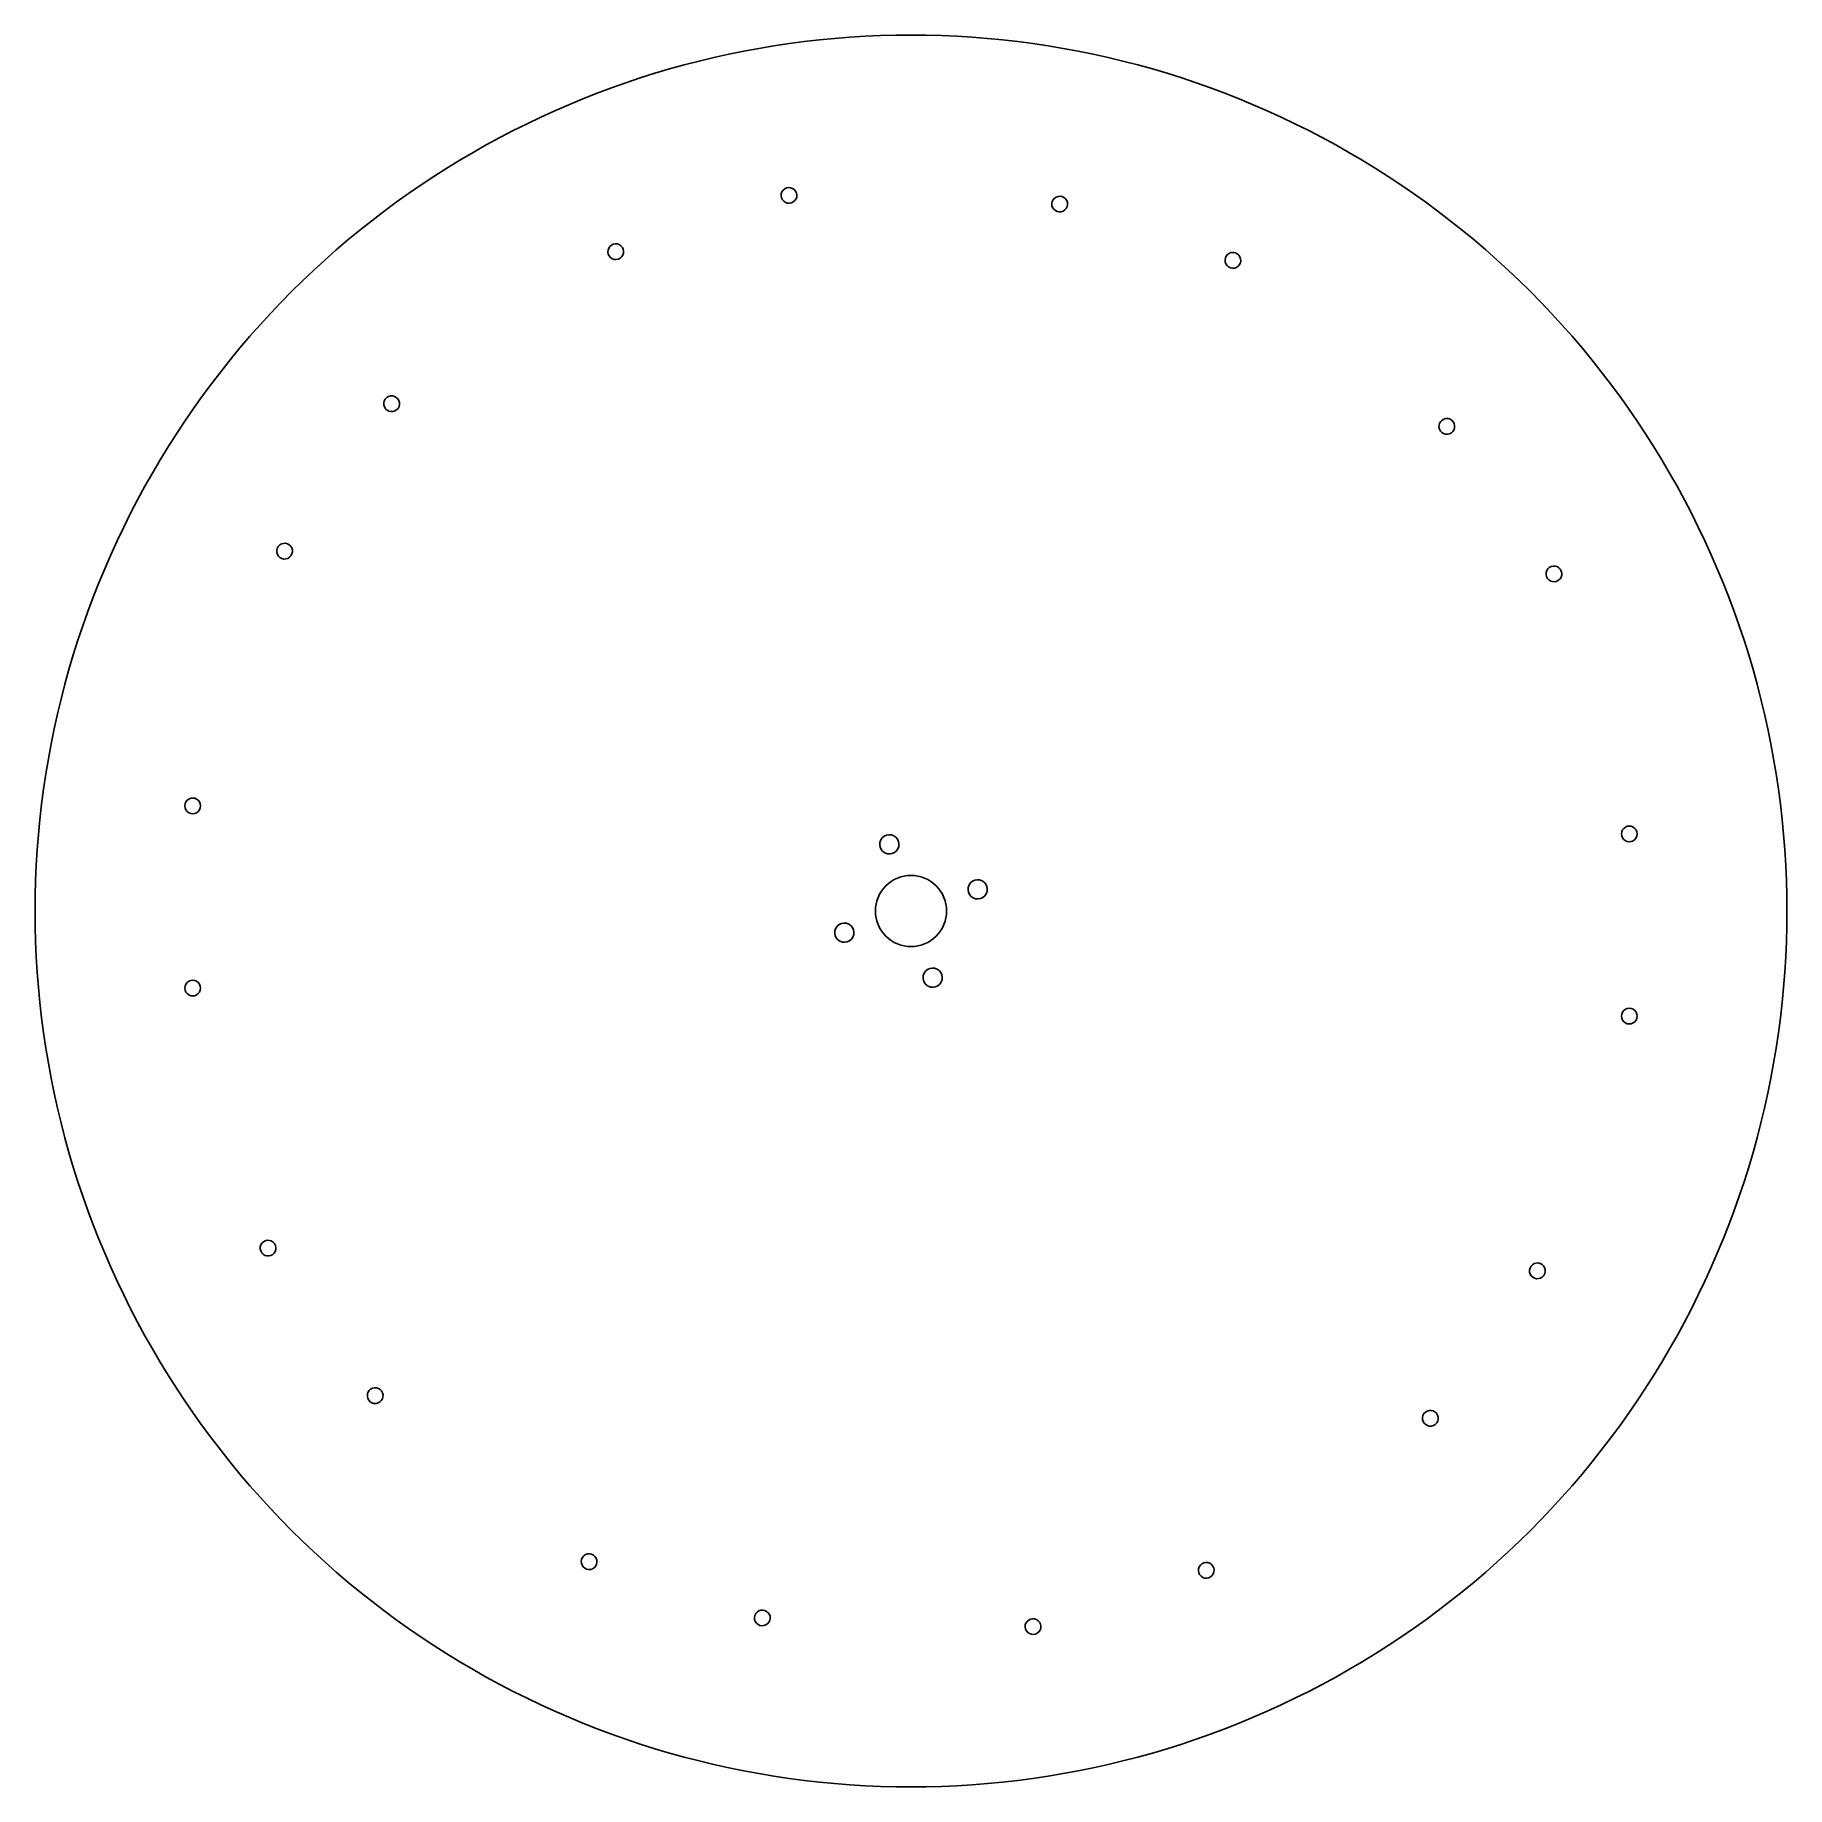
# Model space of a CAD drawing. Header units: metres. Extents: x -250 to 250, y -250 to 250.
import ezdxf

# ---------------------------------------------------------------- set-up
doc = ezdxf.new("R2010")
doc.units = ezdxf.units.M

msp = doc.modelspace()

# ---------------------------------------------------------------- linework, layer by layer
for p, q in [((0, 250), (-4.3631, 249.962)), ((4.3631, 249.962), (0, 250)), ((-47.7022, 245.407), (-51.9779, 244.537)), ((-43.412, 246.202), (-47.7022, 245.407)), ((-39.1086, 246.922), (-43.412, 246.202)), ((-34.7933, 247.567), (-39.1086, 246.922)), ((-30.4673, 248.137), (-34.7933, 247.567)), ((-26.1321, 248.63), (-30.4673, 248.137)), ((-21.7889, 249.049), (-26.1321, 248.63)), ((-17.4391, 249.391), (-21.7889, 249.049)), ((-13.084, 249.657), (-17.4391, 249.391)), ((-8.72487, 249.848), (-13.084, 249.657)), ((-4.3631, 249.962), (-8.72487, 249.848)), ((8.72487, 249.848), (4.3631, 249.962)), ((13.084, 249.657), (8.72487, 249.848)), ((17.4391, 249.391), (13.084, 249.657)), ((21.7889, 249.049), (17.4391, 249.391)), ((26.1321, 248.63), (21.7889, 249.049)), ((30.4673, 248.137), (26.1321, 248.63)), ((34.7933, 247.567), (30.4673, 248.137)), ((39.1086, 246.922), (34.7933, 247.567)), ((43.412, 246.202), (39.1086, 246.922)), ((47.7022, 245.407), (43.412, 246.202)), ((51.9779, 244.537), (47.7022, 245.407)), ((-68.9093, 240.315), (-73.0929, 239.076)), ((-64.7048, 241.481), (-68.9093, 240.315)), ((-60.4805, 242.574), (-64.7048, 241.481)), ((-56.2378, 243.593), (-60.4805, 242.574)), ((-51.9779, 244.537), (-56.2378, 243.593)), ((56.2378, 243.593), (51.9779, 244.537)), ((60.4805, 242.574), (56.2378, 243.593)), ((64.7048, 241.481), (60.4805, 242.574)), ((68.9093, 240.315), (64.7048, 241.481)), ((73.0929, 239.076), (68.9093, 240.315)), ((-81.392, 236.38), (-85.505, 234.923)), ((-77.2542, 237.764), (-81.392, 236.38)), ((-73.0929, 239.076), (-77.2542, 237.764)), ((77.2542, 237.764), (73.0929, 239.076)), ((81.392, 236.38), (77.2542, 237.764)), ((85.505, 234.923), (81.392, 236.38)), ((-97.6828, 230.126), (-101.684, 228.386)), ((-93.6516, 231.796), (-97.6828, 230.126)), ((-89.592, 233.395), (-93.6516, 231.796)), ((-85.505, 234.923), (-89.592, 233.395)), ((89.592, 233.395), (85.505, 234.923)), ((93.6516, 231.796), (89.592, 233.395)), ((97.6828, 230.126), (93.6516, 231.796)), ((101.684, 228.386), (97.6828, 230.126)), ((-105.655, 226.577), (-109.593, 224.699)), ((-101.684, 228.386), (-105.655, 226.577)), ((105.655, 226.577), (101.684, 228.386)), ((109.593, 224.699), (105.655, 226.577)), ((-117.368, 220.737), (-121.202, 218.655)), ((-113.498, 222.752), (-117.368, 220.737)), ((-109.593, 224.699), (-113.498, 222.752)), ((113.498, 222.752), (109.593, 224.699)), ((117.368, 220.737), (113.498, 222.752)), ((121.202, 218.655), (117.368, 220.737)), ((-125, 216.506), (-128.76, 214.292)), ((-121.202, 218.655), (-125, 216.506)), ((125, 216.506), (121.202, 218.655)), ((128.76, 214.292), (125, 216.506)), ((-132.48, 212.012), (-136.16, 209.668)), ((-128.76, 214.292), (-132.48, 212.012)), ((132.48, 212.012), (128.76, 214.292)), ((136.16, 209.668), (132.48, 212.012)), ((-139.798, 207.259), (-143.394, 204.788)), ((-136.16, 209.668), (-139.798, 207.259)), ((-37.0176, 204.705), (-36.8215, 205.259)), ((-36.8215, 205.259), (-36.4889, 205.743)), ((-36.4889, 205.743), (-36.0422, 206.124)), ((-36.0422, 206.124), (-35.5121, 206.377)), ((-35.5121, 206.377), (-34.9345, 206.484)), ((-34.9345, 206.484), (-34.349, 206.438)), ((-34.349, 206.438), (-33.7953, 206.242)), ((-33.7953, 206.242), (-33.3112, 205.909)), ((-33.3112, 205.909), (-32.9298, 205.463)), ((-32.9298, 205.463), (-32.6769, 204.932)), ((139.798, 207.259), (136.16, 209.668)), ((143.394, 204.788), (139.798, 207.259)), ((-146.946, 202.254), (-150.454, 199.659)), ((-143.394, 204.788), (-146.946, 202.254)), ((-37.0637, 204.119), (-37.0176, 204.705)), ((-36.9567, 203.542), (-37.0637, 204.119)), ((-36.7038, 203.012), (-36.9567, 203.542)), ((-36.3223, 202.565), (-36.7038, 203.012)), ((-35.8383, 202.232), (-36.3223, 202.565)), ((-35.2846, 202.036), (-35.8383, 202.232)), ((-34.699, 201.99), (-35.2846, 202.036)), ((-34.1215, 202.097), (-34.699, 201.99)), ((-33.5913, 202.35), (-34.1215, 202.097)), ((-33.1447, 202.732), (-33.5913, 202.35)), ((-32.812, 203.216), (-33.1447, 202.732)), ((-32.616, 203.769), (-32.812, 203.216)), ((-32.6769, 204.932), (-32.5699, 204.355)), ((-32.5699, 204.355), (-32.616, 203.769)), ((40.1783, 201.883), (40.2854, 202.46)), ((40.2244, 201.297), (40.1783, 201.883)), ((40.4205, 200.743), (40.2244, 201.297)), ((40.2854, 202.46), (40.5382, 202.99)), ((40.7532, 200.259), (40.4205, 200.743)), ((40.5382, 202.99), (40.9197, 203.437)), ((41.1998, 199.878), (40.7532, 200.259)), ((40.9197, 203.437), (41.4037, 203.77)), ((41.4037, 203.77), (41.9574, 203.966)), ((41.9574, 203.966), (42.543, 204.012)), ((42.543, 204.012), (43.1205, 203.905)), ((43.1205, 203.905), (43.6507, 203.652)), ((43.9308, 200.093), (43.4467, 199.76)), ((43.6507, 203.652), (44.0973, 203.27)), ((44.3122, 200.54), (43.9308, 200.093)), ((44.0973, 203.27), (44.43, 202.786)), ((44.5651, 201.07), (44.3122, 200.54)), ((44.43, 202.786), (44.6261, 202.233)), ((44.6721, 201.647), (44.5651, 201.07)), ((44.6261, 202.233), (44.6721, 201.647)), ((146.946, 202.254), (143.394, 204.788)), ((150.454, 199.659), (146.946, 202.254)), ((-153.915, 197.003), (-157.33, 194.286)), ((-150.454, 199.659), (-153.915, 197.003)), ((41.7299, 199.625), (41.1998, 199.878)), ((42.3075, 199.518), (41.7299, 199.625)), ((42.893, 199.564), (42.3075, 199.518)), ((43.4467, 199.76), (42.893, 199.564)), ((153.915, 197.003), (150.454, 199.659)), ((157.33, 194.286), (153.915, 197.003)), ((-160.697, 191.511), (-164.015, 188.677)), ((-157.33, 194.286), (-160.697, 191.511)), ((-85.9438, 189.674), (-85.4972, 190.055)), ((-85.4972, 190.055), (-84.967, 190.308)), ((-84.967, 190.308), (-84.3895, 190.415)), ((-84.3895, 190.415), (-83.8039, 190.369)), ((-83.8039, 190.369), (-83.2502, 190.173)), ((-83.2502, 190.173), (-82.7662, 189.84)), ((160.697, 191.511), (157.33, 194.286)), ((164.015, 188.677), (160.697, 191.511)), ((-167.283, 185.786), (-170.5, 182.838)), ((-164.015, 188.677), (-167.283, 185.786)), ((-86.5186, 188.05), (-86.4725, 188.636)), ((-86.4116, 187.473), (-86.5186, 188.05)), ((-86.4725, 188.636), (-86.2765, 189.19)), ((-86.1587, 186.943), (-86.4116, 187.473)), ((-86.2765, 189.19), (-85.9438, 189.674)), ((-85.7773, 186.496), (-86.1587, 186.943)), ((-85.2932, 186.163), (-85.7773, 186.496)), ((-84.7395, 185.967), (-85.2932, 186.163)), ((-84.154, 185.921), (-84.7395, 185.967)), ((-83.5764, 186.028), (-84.154, 185.921)), ((-83.0463, 186.281), (-83.5764, 186.028)), ((-82.5996, 186.663), (-83.0463, 186.281)), ((-82.7662, 189.84), (-82.3847, 189.394)), ((-82.267, 187.147), (-82.5996, 186.663)), ((-82.3847, 189.394), (-82.1318, 188.863)), ((-82.0709, 187.7), (-82.267, 187.147)), ((-82.1318, 188.863), (-82.0248, 188.286)), ((-82.0248, 188.286), (-82.0709, 187.7)), ((89.6333, 185.814), (89.7403, 186.391)), ((89.6793, 185.228), (89.6333, 185.814)), ((89.8754, 184.675), (89.6793, 185.228)), ((89.7403, 186.391), (89.9932, 186.922)), ((89.9932, 186.922), (90.3746, 187.368)), ((90.3746, 187.368), (90.8587, 187.701)), ((90.8587, 187.701), (91.4124, 187.897)), ((91.4124, 187.897), (91.9979, 187.943)), ((91.9979, 187.943), (92.5755, 187.836)), ((92.5755, 187.836), (93.1056, 187.583)), ((93.1056, 187.583), (93.5522, 187.202)), ((93.5522, 187.202), (93.8849, 186.718)), ((94.0201, 185.001), (93.7672, 184.471)), ((93.8849, 186.718), (94.081, 186.164)), ((94.1271, 185.578), (94.0201, 185.001)), ((94.081, 186.164), (94.1271, 185.578)), ((167.283, 185.786), (164.015, 188.677)), ((170.5, 182.838), (167.283, 185.786)), ((-170.5, 182.838), (-173.665, 179.835)), ((90.2081, 184.191), (89.8754, 184.675)), ((90.6547, 183.809), (90.2081, 184.191)), ((91.1849, 183.556), (90.6547, 183.809)), ((91.7624, 183.449), (91.1849, 183.556)), ((92.348, 183.495), (91.7624, 183.449)), ((92.9017, 183.691), (92.348, 183.495)), ((93.3857, 184.024), (92.9017, 183.691)), ((93.7672, 184.471), (93.3857, 184.024)), ((173.665, 179.835), (170.5, 182.838)), ((-176.777, 176.777), (-179.835, 173.665)), ((-173.665, 179.835), (-176.777, 176.777)), ((176.777, 176.777), (173.665, 179.835)), ((179.835, 173.665), (176.777, 176.777)), ((-182.838, 170.5), (-185.786, 167.283)), ((-179.835, 173.665), (-182.838, 170.5)), ((182.838, 170.5), (179.835, 173.665)), ((185.786, 167.283), (182.838, 170.5)), ((-185.786, 167.283), (-188.677, 164.015)), ((188.677, 164.015), (185.786, 167.283)), ((-191.511, 160.697), (-194.286, 157.33)), ((-188.677, 164.015), (-191.511, 160.697)), ((191.511, 160.697), (188.677, 164.015)), ((194.286, 157.33), (191.511, 160.697)), ((-194.286, 157.33), (-197.003, 153.915)), ((197.003, 153.915), (194.286, 157.33)), ((-199.659, 150.454), (-202.254, 146.946)), ((-197.003, 153.915), (-199.659, 150.454)), ((199.659, 150.454), (197.003, 153.915)), ((202.254, 146.946), (199.659, 150.454)), ((-202.254, 146.946), (-204.788, 143.394)), ((-150.453, 145.002), (-150.315, 145.573)), ((-150.437, 144.415), (-150.453, 145.002)), ((-150.315, 145.573), (-150.035, 146.089)), ((-150.035, 146.089), (-149.631, 146.515)), ((-149.631, 146.515), (-149.13, 146.822)), ((-149.13, 146.822), (-148.567, 146.989)), ((-148.567, 146.989), (-147.98, 147.004)), ((-147.98, 147.004), (-147.409, 146.867)), ((-147.409, 146.867), (-146.892, 146.587)), ((-146.892, 146.587), (-146.466, 146.182)), ((-146.466, 146.182), (-146.159, 145.682)), ((-146.159, 145.682), (-145.993, 145.118)), ((-145.993, 145.118), (-145.977, 144.531)), ((204.788, 143.394), (202.254, 146.946)), ((-204.788, 143.394), (-207.259, 139.798)), ((-150.27, 143.851), (-150.437, 144.415)), ((-149.964, 143.351), (-150.27, 143.851)), ((-149.537, 142.946), (-149.964, 143.351)), ((-149.021, 142.666), (-149.537, 142.946)), ((-148.45, 142.529), (-149.021, 142.666)), ((-147.863, 142.544), (-148.45, 142.529)), ((-147.3, 142.711), (-147.863, 142.544)), ((-146.799, 143.018), (-147.3, 142.711)), ((-146.395, 143.444), (-146.799, 143.018)), ((-146.114, 143.96), (-146.395, 143.444)), ((-145.977, 144.531), (-146.114, 143.96)), ((151.169, 139.71), (151.595, 140.115)), ((151.595, 140.115), (152.111, 140.395)), ((152.111, 140.395), (152.682, 140.532)), ((152.682, 140.532), (153.269, 140.517)), ((153.269, 140.517), (153.832, 140.35)), ((153.832, 140.35), (154.333, 140.043)), ((154.333, 140.043), (154.737, 139.617)), ((207.259, 139.798), (204.788, 143.394)), ((-209.668, 136.16), (-212.012, 132.48)), ((-207.259, 139.798), (-209.668, 136.16)), ((150.68, 138.059), (150.695, 138.646)), ((150.817, 137.488), (150.68, 138.059)), ((150.695, 138.646), (150.862, 139.21)), ((151.097, 136.972), (150.817, 137.488)), ((150.862, 139.21), (151.169, 139.71)), ((151.501, 136.546), (151.097, 136.972)), ((152.002, 136.239), (151.501, 136.546)), ((152.565, 136.072), (152.002, 136.239)), ((153.152, 136.057), (152.565, 136.072)), ((153.724, 136.194), (153.152, 136.057)), ((154.24, 136.474), (153.724, 136.194)), ((154.666, 136.878), (154.24, 136.474)), ((154.973, 137.379), (154.666, 136.878)), ((154.737, 139.617), (155.018, 139.101)), ((155.139, 137.942), (154.973, 137.379)), ((155.018, 139.101), (155.155, 138.53)), ((155.155, 138.53), (155.139, 137.942)), ((209.668, 136.16), (207.259, 139.798)), ((212.012, 132.48), (209.668, 136.16)), ((-212.012, 132.48), (-214.292, 128.76)), ((214.292, 128.76), (212.012, 132.48)), ((-216.506, 125), (-218.655, 121.202)), ((-214.292, 128.76), (-216.506, 125)), ((216.506, 125), (214.292, 128.76)), ((218.655, 121.202), (216.506, 125)), ((-218.655, 121.202), (-220.737, 117.368)), ((220.737, 117.368), (218.655, 121.202)), ((-220.737, 117.368), (-222.752, 113.498)), ((222.752, 113.498), (220.737, 117.368)), ((-222.752, 113.498), (-224.699, 109.593)), ((224.699, 109.593), (222.752, 113.498)), ((-226.577, 105.655), (-228.386, 101.684)), ((-224.699, 109.593), (-226.577, 105.655)), ((226.577, 105.655), (224.699, 109.593)), ((228.386, 101.684), (226.577, 105.655)), ((-228.386, 101.684), (-230.126, 97.6828)), ((-181.017, 102.933), (-180.88, 103.504)), ((-181.002, 102.346), (-181.017, 102.933)), ((-180.835, 101.782), (-181.002, 102.346)), ((-180.88, 103.504), (-180.6, 104.02)), ((-180.528, 101.282), (-180.835, 101.782)), ((-180.6, 104.02), (-180.196, 104.446)), ((-180.102, 100.877), (-180.528, 101.282)), ((-180.196, 104.446), (-179.695, 104.753)), ((-179.586, 100.597), (-180.102, 100.877)), ((-179.695, 104.753), (-179.132, 104.92)), ((-179.015, 100.46), (-179.586, 100.597)), ((-179.132, 104.92), (-178.545, 104.935)), ((-178.428, 100.475), (-179.015, 100.46)), ((-178.545, 104.935), (-177.973, 104.798)), ((-177.865, 100.642), (-178.428, 100.475)), ((-177.973, 104.798), (-177.457, 104.518)), ((-177.364, 100.949), (-177.865, 100.642)), ((-177.457, 104.518), (-177.031, 104.114)), ((-176.959, 101.375), (-177.364, 100.949)), ((-177.031, 104.114), (-176.724, 103.613)), ((-176.679, 101.891), (-176.959, 101.375)), ((-176.724, 103.613), (-176.557, 103.05)), ((-176.542, 102.462), (-176.679, 101.891)), ((-176.557, 103.05), (-176.542, 102.462)), ((230.126, 97.6828), (228.386, 101.684)), ((-230.126, 97.6828), (-231.796, 93.6516)), ((181.244, 95.9903), (181.26, 96.5774)), ((181.381, 95.4191), (181.244, 95.9903)), ((181.26, 96.5774), (181.427, 97.1406)), ((181.662, 94.9029), (181.381, 95.4191)), ((181.427, 97.1406), (181.733, 97.6414)), ((181.733, 97.6414), (182.16, 98.0457)), ((182.16, 98.0457), (182.676, 98.326)), ((182.676, 98.326), (183.247, 98.4631)), ((183.247, 98.4631), (183.834, 98.4478)), ((183.834, 98.4478), (184.397, 98.2809)), ((184.397, 98.2809), (184.898, 97.974)), ((184.898, 97.974), (185.302, 97.548)), ((185.538, 95.3103), (185.231, 94.8095)), ((185.302, 97.548), (185.583, 97.0318)), ((185.704, 95.8735), (185.538, 95.3103)), ((185.583, 97.0318), (185.72, 96.4606)), ((185.72, 96.4606), (185.704, 95.8735)), ((231.796, 93.6516), (230.126, 97.6828)), ((-231.796, 93.6516), (-233.395, 89.592)), ((182.066, 94.4769), (181.662, 94.9029)), ((182.567, 94.17), (182.066, 94.4769)), ((183.13, 94.0032), (182.567, 94.17)), ((183.717, 93.9878), (183.13, 94.0032)), ((184.288, 94.1249), (183.717, 93.9878)), ((184.805, 94.4052), (184.288, 94.1249)), ((185.231, 94.8095), (184.805, 94.4052)), ((233.395, 89.592), (231.796, 93.6516)), ((-234.923, 85.505), (-236.38, 81.392)), ((-233.395, 89.592), (-234.923, 85.505)), ((234.923, 85.505), (233.395, 89.592)), ((236.38, 81.392), (234.923, 85.505)), ((-236.38, 81.392), (-237.764, 77.2542)), ((237.764, 77.2542), (236.38, 81.392)), ((-237.764, 77.2542), (-239.076, 73.0929)), ((239.076, 73.0929), (237.764, 77.2542)), ((-239.076, 73.0929), (-240.315, 68.9093)), ((240.315, 68.9093), (239.076, 73.0929)), ((-240.315, 68.9093), (-241.481, 64.7048)), ((241.481, 64.7048), (240.315, 68.9093)), ((-242.574, 60.4805), (-243.593, 56.2378)), ((-241.481, 64.7048), (-242.574, 60.4805)), ((242.574, 60.4805), (241.481, 64.7048)), ((243.593, 56.2378), (242.574, 60.4805)), ((-243.593, 56.2378), (-244.537, 51.9779)), ((244.537, 51.9779), (243.593, 56.2378)), ((-244.537, 51.9779), (-245.407, 47.7022)), ((245.407, 47.7022), (244.537, 51.9779)), ((-245.407, 47.7022), (-246.202, 43.412)), ((246.202, 43.412), (245.407, 47.7022)), ((-246.202, 43.412), (-246.922, 39.1086)), ((246.922, 39.1086), (246.202, 43.412)), ((-246.922, 39.1086), (-247.567, 34.7933)), ((247.567, 34.7933), (246.922, 39.1086)), ((-248.137, 30.4673), (-248.63, 26.1321)), ((-247.567, 34.7933), (-248.137, 30.4673)), ((-207.25, 30), (-207.173, 30.5823)), ((-207.173, 29.4176), (-207.25, 30)), ((-207.173, 30.5823), (-206.949, 31.125)), ((-206.949, 31.125), (-206.591, 31.591)), ((-206.591, 31.591), (-206.125, 31.9485)), ((-206.125, 31.9485), (-205.582, 32.1733)), ((-205.582, 32.1733), (-205, 32.25)), ((-205, 32.25), (-204.418, 32.1733)), ((-204.418, 32.1733), (-203.875, 31.9485)), ((-203.875, 31.9485), (-203.409, 31.591)), ((-203.409, 31.591), (-203.051, 31.125)), ((-203.051, 31.125), (-202.827, 30.5823)), ((-202.827, 30.5823), (-202.75, 30)), ((-202.75, 30), (-202.827, 29.4176)), ((248.137, 30.4673), (247.567, 34.7933)), ((248.63, 26.1321), (248.137, 30.4673)), ((-248.63, 26.1321), (-249.049, 21.7889)), ((-206.949, 28.875), (-207.173, 29.4176)), ((-206.591, 28.409), (-206.949, 28.875)), ((-206.125, 28.0514), (-206.591, 28.409)), ((-205.582, 27.8267), (-206.125, 28.0514)), ((-205, 27.75), (-205.582, 27.8267)), ((-204.418, 27.8267), (-205, 27.75)), ((-203.875, 28.0514), (-204.418, 27.8267)), ((-203.409, 28.409), (-203.875, 28.0514)), ((-203.051, 28.875), (-203.409, 28.409)), ((-202.827, 29.4176), (-203.051, 28.875)), ((249.049, 21.7889), (248.63, 26.1321)), ((-249.049, 21.7889), (-249.391, 17.4391)), ((-8.87024, 19.5929), (-8.6306, 20.2696)), ((-8.6306, 20.2696), (-8.22398, 20.8612)), ((-8.22398, 20.8612), (-7.67809, 21.3275)), ((-7.67809, 21.3275), (-7.03014, 21.6365)), ((-7.03014, 21.6365), (-6.32425, 21.7673)), ((-6.32425, 21.7673), (-5.60858, 21.711)), ((-5.60858, 21.711), (-4.93185, 21.4714)), ((-4.93185, 21.4714), (-4.34023, 21.0648)), ((-4.34023, 21.0648), (-3.87399, 20.5189)), ((-3.87399, 20.5189), (-3.56493, 19.8709)), ((202.75, 22), (202.827, 22.5823)), ((202.827, 21.4176), (202.75, 22)), ((202.827, 22.5823), (203.051, 23.125)), ((203.051, 20.875), (202.827, 21.4176)), ((203.051, 23.125), (203.409, 23.591)), ((203.409, 20.409), (203.051, 20.875)), ((203.409, 23.591), (203.875, 23.9485)), ((203.875, 20.0514), (203.409, 20.409)), ((203.875, 23.9485), (204.418, 24.1733)), ((204.418, 19.8267), (203.875, 20.0514)), ((204.418, 24.1733), (205, 24.25)), ((205, 24.25), (205.582, 24.1733)), ((205.582, 24.1733), (206.125, 23.9485)), ((206.125, 20.0514), (205.582, 19.8267)), ((206.125, 23.9485), (206.591, 23.591)), ((206.591, 20.409), (206.125, 20.0514)), ((206.591, 23.591), (206.949, 23.125)), ((206.949, 20.875), (206.591, 20.409)), ((206.949, 23.125), (207.173, 22.5823)), ((207.173, 21.4176), (206.949, 20.875)), ((207.173, 22.5823), (207.25, 22)), ((207.25, 22), (207.173, 21.4176)), ((249.391, 17.4391), (249.049, 21.7889)), ((-249.391, 17.4391), (-249.657, 13.084)), ((-8.92656, 18.8772), (-8.87024, 19.5929)), ((-8.79573, 18.1713), (-8.92656, 18.8772)), ((-8.48668, 17.5234), (-8.79573, 18.1713)), ((-8.02045, 16.9775), (-8.48668, 17.5234)), ((-7.4288, 16.5709), (-8.02045, 16.9775)), ((-6.75209, 16.3312), (-7.4288, 16.5709)), ((-6.03641, 16.2749), (-6.75209, 16.3312)), ((-5.33054, 16.4057), (-6.03641, 16.2749)), ((-4.68257, 16.7148), (-5.33054, 16.4057)), ((-4.13669, 17.181), (-4.68257, 16.7148)), ((-3.73006, 17.7726), (-4.13669, 17.181)), ((-3.49043, 18.4494), (-3.73006, 17.7726)), ((-3.56493, 19.8709), (-3.4341, 19.165)), ((-3.4341, 19.165), (-3.49043, 18.4494)), ((205, 19.75), (204.418, 19.8267)), ((205.582, 19.8267), (205, 19.75)), ((249.657, 13.084), (249.391, 17.4391)), ((-249.657, 13.084), (-249.848, 8.72487)), ((-1.98016, 9.95496), (-0.99487, 10.1011)), ((-0.99487, 10.1011), (0, 10.15)), ((0, 10.15), (0.99487, 10.1011)), ((0.99487, 10.1011), (1.98016, 9.95496)), ((249.848, 8.72487), (249.657, 13.084)), ((-249.848, 8.72487), (-249.962, 4.3631)), ((-8.95149, 4.78467), (-8.43941, 5.63902)), ((-8.43941, 5.63902), (-7.84605, 6.43909)), ((-7.84605, 6.43909), (-7.17712, 7.17712)), ((-7.17712, 7.17712), (-6.43909, 7.84605)), ((-6.43909, 7.84605), (-5.63902, 8.43941)), ((-5.63902, 8.43941), (-4.78467, 8.95149)), ((-4.78467, 8.95149), (-3.88423, 9.37737)), ((-3.88423, 9.37737), (-2.94638, 9.71294)), ((-2.94638, 9.71294), (-1.98016, 9.95496)), ((1.98016, 9.95496), (2.94638, 9.71294)), ((2.94638, 9.71294), (3.88423, 9.37737)), ((3.88423, 9.37737), (4.78467, 8.95149)), ((4.78467, 8.95149), (5.63902, 8.43941)), ((5.63902, 8.43941), (6.43909, 7.84605)), ((6.43909, 7.84605), (7.17712, 7.17712)), ((7.17712, 7.17712), (7.84605, 6.43909)), ((7.84605, 6.43909), (8.43941, 5.63902)), ((8.43941, 5.63902), (8.95149, 4.78467)), ((16.2749, 6.03641), (16.3312, 6.75209)), ((16.4057, 5.33054), (16.2749, 6.03641)), ((16.3312, 6.75209), (16.5709, 7.4288)), ((16.7148, 4.68257), (16.4057, 5.33054)), ((16.5709, 7.4288), (16.9775, 8.02045)), ((16.9775, 8.02045), (17.5234, 8.48668)), ((17.5234, 8.48668), (18.1713, 8.79573)), ((18.1713, 8.79573), (18.8772, 8.92656)), ((18.8772, 8.92656), (19.5929, 8.87024)), ((19.5929, 8.87024), (20.2696, 8.6306)), ((20.2696, 8.6306), (20.8612, 8.22398)), ((20.8612, 8.22398), (21.3275, 7.67809)), ((21.3275, 7.67809), (21.6365, 7.03014)), ((21.711, 5.60858), (21.4714, 4.93185)), ((21.6365, 7.03014), (21.7673, 6.32425)), ((21.7673, 6.32425), (21.711, 5.60858)), ((249.962, 4.3631), (249.848, 8.72487)), ((-249.962, 4.3631), (-250, 0)), ((-250, 0), (-249.962, -4.3631)), ((-10.15, 0), (-10.1011, 0.99487)), ((-10.1011, -0.99487), (-10.15, 0)), ((-10.1011, 0.99487), (-9.95496, 1.98016)), ((-9.95496, 1.98016), (-9.71294, 2.94638)), ((-9.71294, 2.94638), (-9.37737, 3.88423)), ((-9.37737, 3.88423), (-8.95149, 4.78467)), ((8.95149, 4.78467), (9.37737, 3.88423)), ((9.37737, 3.88423), (9.71294, 2.94638)), ((9.71294, 2.94638), (9.95496, 1.98016)), ((9.95496, 1.98016), (10.1011, 0.99487)), ((10.1011, 0.99487), (10.15, 0)), ((10.15, 0), (10.1011, -0.99487)), ((17.181, 4.13669), (16.7148, 4.68257)), ((17.7726, 3.73006), (17.181, 4.13669)), ((18.4494, 3.49043), (17.7726, 3.73006)), ((19.165, 3.4341), (18.4494, 3.49043)), ((19.8709, 3.56493), (19.165, 3.4341)), ((20.5189, 3.87399), (19.8709, 3.56493)), ((21.0648, 4.34023), (20.5189, 3.87399)), ((21.4714, 4.93185), (21.0648, 4.34023)), ((250, 0), (249.962, 4.3631)), ((249.962, -4.3631), (250, 0)), ((-249.962, -4.3631), (-249.848, -8.72487)), ((-21.711, -5.60858), (-21.4714, -4.93185)), ((-21.4714, -4.93185), (-21.0648, -4.34023)), ((-21.0648, -4.34023), (-20.5189, -3.87399)), ((-20.5189, -3.87399), (-19.8709, -3.56493)), ((-19.8709, -3.56493), (-19.165, -3.4341)), ((-19.165, -3.4341), (-18.4494, -3.49043)), ((-18.4494, -3.49043), (-17.7726, -3.73006)), ((-17.7726, -3.73006), (-17.181, -4.13669)), ((-17.181, -4.13669), (-16.7148, -4.68257)), ((-16.7148, -4.68257), (-16.4057, -5.33054)), ((-9.95496, -1.98016), (-10.1011, -0.99487)), ((-9.71294, -2.94638), (-9.95496, -1.98016)), ((-9.37737, -3.88423), (-9.71294, -2.94638)), ((-8.95149, -4.78467), (-9.37737, -3.88423)), ((-8.43941, -5.63902), (-8.95149, -4.78467)), ((8.95149, -4.78467), (8.43941, -5.63902)), ((9.37737, -3.88423), (8.95149, -4.78467)), ((9.71294, -2.94638), (9.37737, -3.88423)), ((9.95496, -1.98016), (9.71294, -2.94638)), ((10.1011, -0.99487), (9.95496, -1.98016)), ((249.848, -8.72487), (249.962, -4.3631)), ((-249.848, -8.72487), (-249.657, -13.084)), ((-21.7673, -6.32425), (-21.711, -5.60858)), ((-21.6365, -7.03014), (-21.7673, -6.32425)), ((-21.3275, -7.67809), (-21.6365, -7.03014)), ((-20.8612, -8.22398), (-21.3275, -7.67809)), ((-20.2696, -8.6306), (-20.8612, -8.22398)), ((-19.5929, -8.87024), (-20.2696, -8.6306)), ((-18.8772, -8.92656), (-19.5929, -8.87024)), ((-18.1713, -8.79573), (-18.8772, -8.92656)), ((-17.5234, -8.48668), (-18.1713, -8.79573)), ((-16.9775, -8.02045), (-17.5234, -8.48668)), ((-16.5709, -7.4288), (-16.9775, -8.02045)), ((-16.3312, -6.75209), (-16.5709, -7.4288)), ((-16.4057, -5.33054), (-16.2749, -6.03641)), ((-16.2749, -6.03641), (-16.3312, -6.75209)), ((-7.84605, -6.43909), (-8.43941, -5.63902)), ((-7.17712, -7.17712), (-7.84605, -6.43909)), ((-6.43909, -7.84605), (-7.17712, -7.17712)), ((-5.63902, -8.43941), (-6.43909, -7.84605)), ((-4.78467, -8.95149), (-5.63902, -8.43941)), ((-3.88423, -9.37737), (-4.78467, -8.95149)), ((-2.94638, -9.71294), (-3.88423, -9.37737)), ((-1.98016, -9.95496), (-2.94638, -9.71294)), ((-0.99487, -10.1011), (-1.98016, -9.95496)), ((1.98016, -9.95496), (0.99487, -10.1011)), ((2.94638, -9.71294), (1.98016, -9.95496)), ((3.88423, -9.37737), (2.94638, -9.71294)), ((4.78467, -8.95149), (3.88423, -9.37737)), ((5.63902, -8.43941), (4.78467, -8.95149)), ((6.43909, -7.84605), (5.63902, -8.43941)), ((7.17712, -7.17712), (6.43909, -7.84605)), ((7.84605, -6.43909), (7.17712, -7.17712)), ((8.43941, -5.63902), (7.84605, -6.43909)), ((249.657, -13.084), (249.848, -8.72487)), ((-249.657, -13.084), (-249.391, -17.4391)), ((0, -10.15), (-0.99487, -10.1011)), ((0.99487, -10.1011), (0, -10.15)), ((249.391, -17.4391), (249.657, -13.084)), ((-249.391, -17.4391), (-249.049, -21.7889)), ((-206.125, -20.0514), (-205.582, -19.8267)), ((-205.582, -19.8267), (-205, -19.75)), ((-205, -19.75), (-204.418, -19.8267)), ((-204.418, -19.8267), (-203.875, -20.0514)), ((3.4341, -19.165), (3.49043, -18.4494)), ((3.56493, -19.8709), (3.4341, -19.165)), ((3.49043, -18.4494), (3.73006, -17.7726)), ((3.87399, -20.5189), (3.56493, -19.8709)), ((3.73006, -17.7726), (4.13669, -17.181)), ((4.13669, -17.181), (4.68257, -16.7148)), ((4.68257, -16.7148), (5.33054, -16.4057)), ((5.33054, -16.4057), (6.03641, -16.2749)), ((6.03641, -16.2749), (6.75209, -16.3312)), ((6.75209, -16.3312), (7.4288, -16.5709)), ((7.4288, -16.5709), (8.02045, -16.9775)), ((8.02045, -16.9775), (8.48668, -17.5234)), ((8.48668, -17.5234), (8.79573, -18.1713)), ((8.87024, -19.5929), (8.6306, -20.2696)), ((8.79573, -18.1713), (8.92656, -18.8772)), ((8.92656, -18.8772), (8.87024, -19.5929)), ((249.049, -21.7889), (249.391, -17.4391)), ((-249.049, -21.7889), (-248.63, -26.1321)), ((-207.25, -22), (-207.173, -21.4176)), ((-207.173, -22.5823), (-207.25, -22)), ((-207.173, -21.4176), (-206.949, -20.875)), ((-206.949, -23.125), (-207.173, -22.5823)), ((-206.949, -20.875), (-206.591, -20.409)), ((-206.591, -23.591), (-206.949, -23.125)), ((-206.591, -20.409), (-206.125, -20.0514)), ((-206.125, -23.9485), (-206.591, -23.591)), ((-205.582, -24.1733), (-206.125, -23.9485)), ((-205, -24.25), (-205.582, -24.1733)), ((-204.418, -24.1733), (-205, -24.25)), ((-203.875, -23.9485), (-204.418, -24.1733)), ((-203.875, -20.0514), (-203.409, -20.409)), ((-203.409, -23.591), (-203.875, -23.9485)), ((-203.409, -20.409), (-203.051, -20.875)), ((-203.051, -23.125), (-203.409, -23.591)), ((-203.051, -20.875), (-202.827, -21.4176)), ((-202.827, -22.5823), (-203.051, -23.125)), ((-202.827, -21.4176), (-202.75, -22)), ((-202.75, -22), (-202.827, -22.5823)), ((4.34023, -21.0648), (3.87399, -20.5189)), ((4.93185, -21.4714), (4.34023, -21.0648)), ((5.60858, -21.711), (4.93185, -21.4714)), ((6.32425, -21.7673), (5.60858, -21.711)), ((7.03014, -21.6365), (6.32425, -21.7673)), ((7.67809, -21.3275), (7.03014, -21.6365)), ((8.22398, -20.8612), (7.67809, -21.3275)), ((8.6306, -20.2696), (8.22398, -20.8612)), ((248.63, -26.1321), (249.049, -21.7889)), ((-248.63, -26.1321), (-248.137, -30.4673)), ((202.75, -30), (202.827, -29.4176)), ((202.827, -30.5823), (202.75, -30)), ((202.827, -29.4176), (203.051, -28.875)), ((203.051, -28.875), (203.409, -28.409)), ((203.409, -28.409), (203.875, -28.0514)), ((203.875, -28.0514), (204.418, -27.8267)), ((204.418, -27.8267), (205, -27.75)), ((205, -27.75), (205.582, -27.8267)), ((205.582, -27.8267), (206.125, -28.0514)), ((206.125, -28.0514), (206.591, -28.409)), ((206.591, -28.409), (206.949, -28.875)), ((206.949, -28.875), (207.173, -29.4176)), ((207.173, -29.4176), (207.25, -30)), ((207.25, -30), (207.173, -30.5823)), ((248.137, -30.4673), (248.63, -26.1321)), ((-248.137, -30.4673), (-247.567, -34.7933)), ((-247.567, -34.7933), (-246.922, -39.1086)), ((203.051, -31.125), (202.827, -30.5823)), ((203.409, -31.591), (203.051, -31.125)), ((203.875, -31.9485), (203.409, -31.591)), ((204.418, -32.1733), (203.875, -31.9485)), ((205, -32.25), (204.418, -32.1733)), ((205.582, -32.1733), (205, -32.25)), ((206.125, -31.9485), (205.582, -32.1733)), ((206.591, -31.591), (206.125, -31.9485)), ((206.949, -31.125), (206.591, -31.591)), ((207.173, -30.5823), (206.949, -31.125)), ((246.922, -39.1086), (247.567, -34.7933)), ((247.567, -34.7933), (248.137, -30.4673)), ((-246.922, -39.1086), (-246.202, -43.412)), ((246.202, -43.412), (246.922, -39.1086)), ((-246.202, -43.412), (-245.407, -47.7022)), ((245.407, -47.7022), (246.202, -43.412)), ((-245.407, -47.7022), (-244.537, -51.9779)), ((244.537, -51.9779), (245.407, -47.7022)), ((-244.537, -51.9779), (-243.593, -56.2378)), ((243.593, -56.2378), (244.537, -51.9779)), ((-243.593, -56.2378), (-242.574, -60.4805)), ((242.574, -60.4805), (243.593, -56.2378)), ((-242.574, -60.4805), (-241.481, -64.7048)), ((-241.481, -64.7048), (-240.315, -68.9093)), ((240.315, -68.9093), (241.481, -64.7048)), ((241.481, -64.7048), (242.574, -60.4805)), ((-240.315, -68.9093), (-239.076, -73.0929)), ((239.076, -73.0929), (240.315, -68.9093)), ((-239.076, -73.0929), (-237.764, -77.2542)), ((237.764, -77.2542), (239.076, -73.0929)), ((-237.764, -77.2542), (-236.38, -81.392)), ((236.38, -81.392), (237.764, -77.2542)), ((-236.38, -81.392), (-234.923, -85.505)), ((234.923, -85.505), (236.38, -81.392)), ((-234.923, -85.505), (-233.395, -89.592)), ((-233.395, -89.592), (-231.796, -93.6516)), ((231.796, -93.6516), (233.395, -89.592)), ((233.395, -89.592), (234.923, -85.505)), ((-231.796, -93.6516), (-230.126, -97.6828)), ((-185.538, -95.3103), (-185.231, -94.8095)), ((-185.231, -94.8095), (-184.805, -94.4052)), ((-184.805, -94.4052), (-184.288, -94.1249)), ((-184.288, -94.1249), (-183.717, -93.9878)), ((-183.717, -93.9878), (-183.13, -94.0032)), ((-183.13, -94.0032), (-182.567, -94.17)), ((-182.567, -94.17), (-182.066, -94.4769)), ((-182.066, -94.4769), (-181.662, -94.9029)), ((-181.662, -94.9029), (-181.381, -95.4191)), ((230.126, -97.6828), (231.796, -93.6516)), ((-230.126, -97.6828), (-228.386, -101.684)), ((-185.72, -96.4606), (-185.704, -95.8735)), ((-185.583, -97.0318), (-185.72, -96.4606)), ((-185.704, -95.8735), (-185.538, -95.3103)), ((-185.302, -97.548), (-185.583, -97.0318)), ((-184.898, -97.974), (-185.302, -97.548)), ((-184.397, -98.2809), (-184.898, -97.974)), ((-183.834, -98.4478), (-184.397, -98.2809)), ((-183.247, -98.4631), (-183.834, -98.4478)), ((-182.676, -98.326), (-183.247, -98.4631)), ((-182.16, -98.0457), (-182.676, -98.326)), ((-181.733, -97.6414), (-182.16, -98.0457)), ((-181.427, -97.1406), (-181.733, -97.6414)), ((-181.26, -96.5774), (-181.427, -97.1406)), ((-181.381, -95.4191), (-181.244, -95.9903)), ((-181.244, -95.9903), (-181.26, -96.5774)), ((228.386, -101.684), (230.126, -97.6828)), ((-228.386, -101.684), (-226.577, -105.655)), ((176.542, -102.462), (176.679, -101.891)), ((176.557, -103.05), (176.542, -102.462)), ((176.724, -103.613), (176.557, -103.05)), ((176.679, -101.891), (176.959, -101.375)), ((177.031, -104.114), (176.724, -103.613)), ((176.959, -101.375), (177.364, -100.949)), ((177.457, -104.518), (177.031, -104.114)), ((177.364, -100.949), (177.865, -100.642)), ((177.973, -104.798), (177.457, -104.518)), ((177.865, -100.642), (178.428, -100.475)), ((178.545, -104.935), (177.973, -104.798)), ((178.428, -100.475), (179.015, -100.46)), ((179.132, -104.92), (178.545, -104.935)), ((179.015, -100.46), (179.586, -100.597)), ((179.695, -104.753), (179.132, -104.92)), ((179.586, -100.597), (180.102, -100.877)), ((180.196, -104.446), (179.695, -104.753)), ((180.102, -100.877), (180.528, -101.282)), ((180.6, -104.02), (180.196, -104.446)), ((180.528, -101.282), (180.835, -101.782)), ((180.88, -103.504), (180.6, -104.02)), ((180.835, -101.782), (181.002, -102.346)), ((181.017, -102.933), (180.88, -103.504)), ((181.002, -102.346), (181.017, -102.933)), ((226.577, -105.655), (228.386, -101.684)), ((-226.577, -105.655), (-224.699, -109.593)), ((-224.699, -109.593), (-222.752, -113.498)), ((222.752, -113.498), (224.699, -109.593)), ((224.699, -109.593), (226.577, -105.655)), ((-222.752, -113.498), (-220.737, -117.368)), ((220.737, -117.368), (222.752, -113.498)), ((-220.737, -117.368), (-218.655, -121.202)), ((218.655, -121.202), (220.737, -117.368)), ((-218.655, -121.202), (-216.506, -125)), ((-216.506, -125), (-214.292, -128.76)), ((214.292, -128.76), (216.506, -125)), ((216.506, -125), (218.655, -121.202)), ((-214.292, -128.76), (-212.012, -132.48)), ((212.012, -132.48), (214.292, -128.76)), ((-212.012, -132.48), (-209.668, -136.16)), ((209.668, -136.16), (212.012, -132.48)), ((-209.668, -136.16), (-207.259, -139.798)), ((-207.259, -139.798), (-204.788, -143.394)), ((-155.155, -138.53), (-155.139, -137.942)), ((-155.018, -139.101), (-155.155, -138.53)), ((-155.139, -137.942), (-154.973, -137.379)), ((-154.737, -139.617), (-155.018, -139.101)), ((-154.973, -137.379), (-154.666, -136.878)), ((-154.333, -140.043), (-154.737, -139.617)), ((-154.666, -136.878), (-154.24, -136.474)), ((-154.24, -136.474), (-153.724, -136.194)), ((-153.724, -136.194), (-153.152, -136.057)), ((-153.152, -136.057), (-152.565, -136.072)), ((-152.565, -136.072), (-152.002, -136.239)), ((-152.002, -136.239), (-151.501, -136.546)), ((-151.169, -139.71), (-151.595, -140.115)), ((-151.501, -136.546), (-151.097, -136.972)), ((-150.862, -139.21), (-151.169, -139.71)), ((-151.097, -136.972), (-150.817, -137.488)), ((-150.695, -138.646), (-150.862, -139.21)), ((-150.817, -137.488), (-150.68, -138.059)), ((-150.68, -138.059), (-150.695, -138.646)), ((204.788, -143.394), (207.259, -139.798)), ((207.259, -139.798), (209.668, -136.16)), ((-204.788, -143.394), (-202.254, -146.946)), ((-153.832, -140.35), (-154.333, -140.043)), ((-153.269, -140.517), (-153.832, -140.35)), ((-152.682, -140.532), (-153.269, -140.517)), ((-152.111, -140.395), (-152.682, -140.532)), ((-151.595, -140.115), (-152.111, -140.395)), ((145.977, -144.531), (146.114, -143.96)), ((145.993, -145.118), (145.977, -144.531)), ((146.114, -143.96), (146.395, -143.444)), ((146.395, -143.444), (146.799, -143.018)), ((146.799, -143.018), (147.3, -142.711)), ((147.3, -142.711), (147.863, -142.544)), ((147.863, -142.544), (148.45, -142.529)), ((148.45, -142.529), (149.021, -142.666)), ((149.021, -142.666), (149.537, -142.946)), ((149.537, -142.946), (149.964, -143.351)), ((149.964, -143.351), (150.27, -143.851)), ((150.27, -143.851), (150.437, -144.415)), ((150.437, -144.415), (150.453, -145.002)), ((202.254, -146.946), (204.788, -143.394)), ((-202.254, -146.946), (-199.659, -150.454)), ((146.159, -145.682), (145.993, -145.118)), ((146.466, -146.182), (146.159, -145.682)), ((146.892, -146.587), (146.466, -146.182)), ((147.409, -146.867), (146.892, -146.587)), ((147.98, -147.004), (147.409, -146.867)), ((148.567, -146.989), (147.98, -147.004)), ((149.13, -146.822), (148.567, -146.989)), ((149.631, -146.515), (149.13, -146.822)), ((150.035, -146.089), (149.631, -146.515)), ((150.315, -145.573), (150.035, -146.089)), ((150.453, -145.002), (150.315, -145.573)), ((199.659, -150.454), (202.254, -146.946)), ((-199.659, -150.454), (-197.003, -153.915)), ((-197.003, -153.915), (-194.286, -157.33)), ((194.286, -157.33), (197.003, -153.915)), ((197.003, -153.915), (199.659, -150.454)), ((-194.286, -157.33), (-191.511, -160.697)), ((191.511, -160.697), (194.286, -157.33)), ((-191.511, -160.697), (-188.677, -164.015)), ((-188.677, -164.015), (-185.786, -167.283)), ((185.786, -167.283), (188.677, -164.015)), ((188.677, -164.015), (191.511, -160.697)), ((-185.786, -167.283), (-182.838, -170.5)), ((182.838, -170.5), (185.786, -167.283)), ((-182.838, -170.5), (-179.835, -173.665)), ((-179.835, -173.665), (-176.777, -176.777)), ((176.777, -176.777), (179.835, -173.665)), ((179.835, -173.665), (182.838, -170.5)), ((-176.777, -176.777), (-173.665, -179.835)), ((-173.665, -179.835), (-170.5, -182.838)), ((170.5, -182.838), (173.665, -179.835)), ((173.665, -179.835), (176.777, -176.777)), ((-170.5, -182.838), (-167.283, -185.786)), ((-94.0201, -185.001), (-93.7672, -184.471)), ((-93.7672, -184.471), (-93.3857, -184.024)), ((-93.3857, -184.024), (-92.9017, -183.691)), ((-92.9017, -183.691), (-92.348, -183.495)), ((-92.348, -183.495), (-91.7624, -183.449)), ((-91.7624, -183.449), (-91.1849, -183.556)), ((-91.1849, -183.556), (-90.6547, -183.809)), ((-90.6547, -183.809), (-90.2081, -184.191)), ((-90.2081, -184.191), (-89.8754, -184.675)), ((-89.8754, -184.675), (-89.6793, -185.228)), ((167.283, -185.786), (170.5, -182.838)), ((-167.283, -185.786), (-164.015, -188.677)), ((-164.015, -188.677), (-160.697, -191.511)), ((-94.1271, -185.578), (-94.0201, -185.001)), ((-94.081, -186.164), (-94.1271, -185.578)), ((-93.8849, -186.718), (-94.081, -186.164)), ((-93.5522, -187.202), (-93.8849, -186.718)), ((-93.1056, -187.583), (-93.5522, -187.202)), ((-92.5755, -187.836), (-93.1056, -187.583)), ((-91.9979, -187.943), (-92.5755, -187.836)), ((-91.4124, -187.897), (-91.9979, -187.943)), ((-90.8587, -187.701), (-91.4124, -187.897)), ((-90.3746, -187.368), (-90.8587, -187.701)), ((-89.9932, -186.922), (-90.3746, -187.368)), ((-89.7403, -186.391), (-89.9932, -186.922)), ((-89.6333, -185.814), (-89.7403, -186.391)), ((-89.6793, -185.228), (-89.6333, -185.814)), ((82.0248, -188.286), (82.0709, -187.7)), ((82.1318, -188.863), (82.0248, -188.286)), ((82.0709, -187.7), (82.267, -187.147)), ((82.3847, -189.394), (82.1318, -188.863)), ((82.267, -187.147), (82.5996, -186.663)), ((82.7662, -189.84), (82.3847, -189.394)), ((82.5996, -186.663), (83.0463, -186.281)), ((83.2502, -190.173), (82.7662, -189.84)), ((83.0463, -186.281), (83.5764, -186.028)), ((83.5764, -186.028), (84.154, -185.921)), ((84.154, -185.921), (84.7395, -185.967)), ((84.7395, -185.967), (85.2932, -186.163)), ((85.2932, -186.163), (85.7773, -186.496)), ((85.9438, -189.674), (85.4972, -190.055)), ((85.7773, -186.496), (86.1587, -186.943)), ((86.2765, -189.19), (85.9438, -189.674)), ((86.1587, -186.943), (86.4116, -187.473)), ((86.4725, -188.636), (86.2765, -189.19)), ((86.4116, -187.473), (86.5186, -188.05)), ((86.5186, -188.05), (86.4725, -188.636)), ((160.697, -191.511), (164.015, -188.677)), ((164.015, -188.677), (167.283, -185.786)), ((-160.697, -191.511), (-157.33, -194.286)), ((-157.33, -194.286), (-153.915, -197.003)), ((83.8039, -190.369), (83.2502, -190.173)), ((84.3895, -190.415), (83.8039, -190.369)), ((84.967, -190.308), (84.3895, -190.415)), ((85.4972, -190.055), (84.967, -190.308)), ((153.915, -197.003), (157.33, -194.286)), ((157.33, -194.286), (160.697, -191.511)), ((-153.915, -197.003), (-150.454, -199.659)), ((-150.454, -199.659), (-146.946, -202.254)), ((-43.9308, -200.093), (-43.4467, -199.76)), ((-43.4467, -199.76), (-42.893, -199.564)), ((-42.893, -199.564), (-42.3075, -199.518)), ((-42.3075, -199.518), (-41.7299, -199.625)), ((-41.7299, -199.625), (-41.1998, -199.878)), ((-41.1998, -199.878), (-40.7532, -200.259)), ((146.946, -202.254), (150.454, -199.659)), ((150.454, -199.659), (153.915, -197.003)), ((-146.946, -202.254), (-143.394, -204.788)), ((-143.394, -204.788), (-139.798, -207.259)), ((-44.6721, -201.647), (-44.5651, -201.07)), ((-44.6261, -202.233), (-44.6721, -201.647)), ((-44.43, -202.786), (-44.6261, -202.233)), ((-44.5651, -201.07), (-44.3122, -200.54)), ((-44.0973, -203.27), (-44.43, -202.786)), ((-44.3122, -200.54), (-43.9308, -200.093)), ((-43.6507, -203.652), (-44.0973, -203.27)), ((-43.1205, -203.905), (-43.6507, -203.652)), ((-42.543, -204.012), (-43.1205, -203.905)), ((-41.9574, -203.966), (-42.543, -204.012)), ((-41.4037, -203.77), (-41.9574, -203.966)), ((-40.9197, -203.437), (-41.4037, -203.77)), ((-40.5382, -202.99), (-40.9197, -203.437)), ((-40.7532, -200.259), (-40.4205, -200.743)), ((-40.2854, -202.46), (-40.5382, -202.99)), ((-40.4205, -200.743), (-40.2244, -201.297)), ((-40.1783, -201.883), (-40.2854, -202.46)), ((-40.2244, -201.297), (-40.1783, -201.883)), ((32.5699, -204.355), (32.616, -203.769)), ((32.6769, -204.932), (32.5699, -204.355)), ((32.616, -203.769), (32.812, -203.216)), ((32.9298, -205.463), (32.6769, -204.932)), ((32.812, -203.216), (33.1447, -202.732)), ((33.1447, -202.732), (33.5913, -202.35)), ((33.5913, -202.35), (34.1215, -202.097)), ((34.1215, -202.097), (34.699, -201.99)), ((34.699, -201.99), (35.2846, -202.036)), ((35.2846, -202.036), (35.8383, -202.232)), ((35.8383, -202.232), (36.3223, -202.565)), ((36.3223, -202.565), (36.7038, -203.012)), ((36.7038, -203.012), (36.9567, -203.542)), ((37.0176, -204.705), (36.8215, -205.259)), ((36.9567, -203.542), (37.0637, -204.119)), ((37.0637, -204.119), (37.0176, -204.705)), ((139.798, -207.259), (143.394, -204.788)), ((143.394, -204.788), (146.946, -202.254)), ((-139.798, -207.259), (-136.16, -209.668)), ((-136.16, -209.668), (-132.48, -212.012)), ((33.3112, -205.909), (32.9298, -205.463)), ((33.7953, -206.242), (33.3112, -205.909)), ((34.349, -206.438), (33.7953, -206.242)), ((34.9345, -206.484), (34.349, -206.438)), ((35.5121, -206.377), (34.9345, -206.484)), ((36.0422, -206.124), (35.5121, -206.377)), ((36.4889, -205.743), (36.0422, -206.124)), ((36.8215, -205.259), (36.4889, -205.743)), ((132.48, -212.012), (136.16, -209.668)), ((136.16, -209.668), (139.798, -207.259)), ((-132.48, -212.012), (-128.76, -214.292)), ((-128.76, -214.292), (-125, -216.506)), ((125, -216.506), (128.76, -214.292)), ((128.76, -214.292), (132.48, -212.012)), ((-125, -216.506), (-121.202, -218.655)), ((-121.202, -218.655), (-117.368, -220.737)), ((117.368, -220.737), (121.202, -218.655)), ((121.202, -218.655), (125, -216.506)), ((-117.368, -220.737), (-113.498, -222.752)), ((-113.498, -222.752), (-109.593, -224.699)), ((-109.593, -224.699), (-105.655, -226.577)), ((105.655, -226.577), (109.593, -224.699)), ((109.593, -224.699), (113.498, -222.752)), ((113.498, -222.752), (117.368, -220.737)), ((-105.655, -226.577), (-101.684, -228.386)), ((-101.684, -228.386), (-97.6828, -230.126)), ((97.6828, -230.126), (101.684, -228.386)), ((101.684, -228.386), (105.655, -226.577)), ((-97.6828, -230.126), (-93.6516, -231.796)), ((-93.6516, -231.796), (-89.592, -233.395)), ((-89.592, -233.395), (-85.505, -234.923)), ((-85.505, -234.923), (-81.392, -236.38)), ((81.392, -236.38), (85.505, -234.923)), ((85.505, -234.923), (89.592, -233.395)), ((89.592, -233.395), (93.6516, -231.796)), ((93.6516, -231.796), (97.6828, -230.126)), ((-81.392, -236.38), (-77.2542, -237.764)), ((-77.2542, -237.764), (-73.0929, -239.076)), ((-73.0929, -239.076), (-68.9093, -240.315)), ((68.9093, -240.315), (73.0929, -239.076)), ((73.0929, -239.076), (77.2542, -237.764)), ((77.2542, -237.764), (81.392, -236.38)), ((-68.9093, -240.315), (-64.7048, -241.481)), ((-64.7048, -241.481), (-60.4805, -242.574)), ((-60.4805, -242.574), (-56.2378, -243.593)), ((-56.2378, -243.593), (-51.9779, -244.537)), ((-51.9779, -244.537), (-47.7022, -245.407)), ((47.7022, -245.407), (51.9779, -244.537)), ((51.9779, -244.537), (56.2378, -243.593)), ((56.2378, -243.593), (60.4805, -242.574)), ((60.4805, -242.574), (64.7048, -241.481)), ((64.7048, -241.481), (68.9093, -240.315)), ((-47.7022, -245.407), (-43.412, -246.202)), ((-43.412, -246.202), (-39.1086, -246.922)), ((-39.1086, -246.922), (-34.7933, -247.567)), ((-34.7933, -247.567), (-30.4673, -248.137)), ((-30.4673, -248.137), (-26.1321, -248.63)), ((-26.1321, -248.63), (-21.7889, -249.049)), ((-21.7889, -249.049), (-17.4391, -249.391)), ((-17.4391, -249.391), (-13.084, -249.657)), ((-13.084, -249.657), (-8.72487, -249.848)), ((-8.72487, -249.848), (-4.3631, -249.962)), ((-4.3631, -249.962), (0, -250)), ((0, -250), (4.3631, -249.962)), ((4.3631, -249.962), (8.72487, -249.848)), ((8.72487, -249.848), (13.084, -249.657)), ((13.084, -249.657), (17.4391, -249.391)), ((17.4391, -249.391), (21.7889, -249.049)), ((21.7889, -249.049), (26.1321, -248.63)), ((26.1321, -248.63), (30.4673, -248.137)), ((30.4673, -248.137), (34.7933, -247.567)), ((34.7933, -247.567), (39.1086, -246.922)), ((39.1086, -246.922), (43.412, -246.202)), ((43.412, -246.202), (47.7022, -245.407))]:
    msp.add_line(p, q)

doc.saveas('drawing.dxf')
